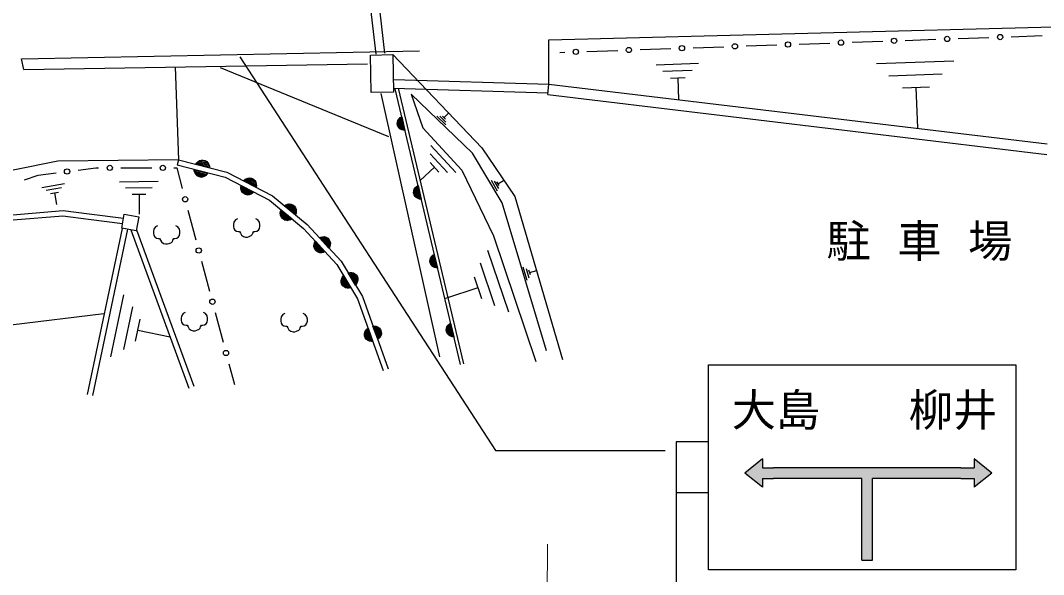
# Model space of a CAD drawing. Units: millimetres, scale not verified. Extents: x 40000 to 680000, y 20000 to 380000.
# Drawn here: x 109046 to 166883, y 250766 to 282112 of the extents above; entities that cross this region are included whole.
import ezdxf
from ezdxf.enums import TextEntityAlignment as Align

# ---------------------------------------------------------------- set-up
doc = ezdxf.new("R2010")
doc.units = ezdxf.units.MM
doc.header["$LTSCALE"] = 1000
for name, color, linetype, lineweight in [('M-BGD', 7, 'Continuous', 25), ('M-STR-HTXT', 7, 'Continuous', 13), ('M-STR-STRC', 7, 'Continuous', 25)]:
    doc.layers.add(name, color=color, linetype=linetype, lineweight=lineweight)
doc.styles.add('ＭＳ ゴシック', font='')
doc.styles.get('ＭＳ ゴシック').set_extended_font_data('MS Gothic')

msp = doc.modelspace()

# ---------------------------------------------------------------- hatches: boundary and pattern name
at = {"layer": 'M-STR-STRC'}
msp.add_hatch(color=256, dxfattribs=at).paths.add_polyline_path([(149994, 256509), (150994, 255709), (150994, 256209), (156611, 256209), (156611, 251587), (157211, 251587), (157211, 256209), (162965, 256209), (162965, 255709), (163965, 256509), (162965, 257309), (162965, 256809), (150994, 256809), (150994, 257309)])

# ---------------------------------------------------------------- linework, layer by layer
at = {"layer": 'M-BGD'}
for p, q in [((129150, 280200), (128098, 289343)), ((129647, 280258), (128594, 289400)), ((138921, 281013), (179328, 282058)), ((162060, 281089), (163799, 281149)), ((165058, 281193), (166797, 281254)), ((138923, 278509), (138921, 281013)), ((144071, 280462), (145810, 280522)), ((147069, 280566), (148808, 280627)), ((150068, 280671), (151807, 280731)), ((153066, 280775), (154805, 280836)), ((156064, 280880), (157803, 280940)), ((159062, 280984), (160801, 281045)), ((109098, 279937), (131612, 280401)), ((109237, 279337), (109098, 279937)), ((128833, 280154), (130092, 280178)), ((128873, 278035), (128833, 280154)), ((130092, 280178), (135135, 274898)), ((130092, 280178), (130132, 278059)), ((139540, 280304), (139814, 280314)), ((141073, 280357), (142812, 280418)), ((109237, 279337), (128659, 279663)), ((117799, 279481), (117974, 274228)), ((129865, 275531), (120359, 279423)), ((144991, 279608), (147377, 279687)), ((157438, 279680), (161813, 279825)), ((147019, 279273), (145370, 279218)), ((145790, 278854), (146630, 278882)), ((146210, 278868), (146251, 277621)), ((161156, 279066), (158133, 278966)), ((130133, 278276), (138863, 278011)), ((130148, 278775), (138923, 278509)), ((133921, 262642), (130227, 278235)), ((134116, 262688), (130422, 278281)), ((138851, 277914), (138923, 278509)), ((138923, 278509), (167093, 275138)), ((158904, 278298), (160443, 278349)), ((159673, 278323), (159749, 276037)), ((130132, 278059), (128873, 278035)), ((129423, 277976), (132726, 263079)), ((134597, 274599), (131128, 277948)), ((131128, 277948), (131786, 276034)), ((138851, 277914), (167064, 274537)), ((130384, 276455), (130452, 276551)), ((130429, 276515), (130563, 275948)), ((130452, 276551), (130516, 276616)), ((130621, 275921), (130470, 276561)), ((130511, 276604), (130677, 275903)), ((130516, 276616), (130599, 276666)), ((130730, 275895), (130555, 276635)), ((130599, 276666), (130783, 275888)), ((133087, 276208), (132586, 276692)), ((132745, 276701), (133091, 276366)), ((133082, 276528), (132906, 276698)), ((132994, 276613), (133247, 276875)), ((130350, 276260), (130357, 276358)), ((130378, 276139), (130350, 276260)), ((130357, 276358), (130384, 276455)), ((130365, 276352), (130434, 276062)), ((130429, 276054), (130378, 276139)), ((130504, 275984), (130392, 276455)), ((130496, 275980), (130429, 276054)), ((130600, 275924), (130496, 275980)), ((130686, 275897), (130600, 275924)), ((130783, 275888), (130686, 275897)), ((131786, 276034), (133999, 273642)), ((132244, 275036), (133663, 273502)), ((135135, 274898), (136990, 272147)), ((111163, 274153), (108632, 273637)), ((117974, 274228), (111163, 274153)), ((117974, 274228), (117899, 273938)), ((117974, 274228), (120721, 273521)), ((119078, 274120), (119175, 274185)), ((119175, 274185), (119272, 274210)), ((119175, 274177), (119644, 274056)), ((119272, 274210), (119371, 274216)), ((119565, 274128), (119277, 274203)), ((119371, 274216), (119491, 274185)), ((119491, 274185), (119574, 274132)), ((133184, 273502), (132203, 274562)), ((136272, 271788), (134597, 274599)), ((112307, 273646), (113308, 273772)), ((113308, 273772), (113465, 273772)), ((114725, 273772), (116465, 273772)), ((117725, 273772), (117882, 273772)), ((117882, 273772), (118192, 272606)), ((117899, 273938), (120613, 273239)), ((118875, 273592), (118869, 273688)), ((118869, 273688), (119643, 273489)), ((119611, 273445), (118875, 273635)), ((118902, 273504), (118875, 273592)), ((118882, 273581), (119580, 273402)), ((118960, 273974), (119014, 274056)), ((119734, 273775), (118960, 273974)), ((118992, 274018), (119728, 273828)), ((119014, 274056), (119078, 274120)), ((119721, 273882), (119023, 274061)), ((119065, 274102), (119702, 273938)), ((119680, 273996), (119116, 274141)), ((119574, 274132), (119648, 274064)), ((119648, 274064), (119701, 273959)), ((119701, 273959), (119728, 273872)), ((119728, 273872), (119734, 273775)), ((132453, 273805), (131651, 273064)), ((132203, 274075), (132702, 273535)), ((133999, 273642), (135794, 269934)), ((109278, 273091), (110056, 273365)), ((110056, 273365), (111057, 273490)), ((114645, 272991), (116834, 273018)), ((119538, 273361), (118901, 273525)), ((118955, 273399), (118902, 273504)), ((118923, 273468), (119487, 273322)), ((119029, 273331), (118955, 273399)), ((119428, 273286), (118959, 273407)), ((119112, 273278), (119029, 273331)), ((119038, 273335), (119326, 273260)), ((119232, 273248), (119112, 273278)), ((119331, 273253), (119232, 273248)), ((119428, 273278), (119331, 273253)), ((119525, 273343), (119428, 273278)), ((119589, 273408), (119525, 273343)), ((119643, 273489), (119589, 273408)), ((120613, 273239), (123134, 271938)), ((120721, 273521), (123301, 272190)), ((121655, 273039), (121726, 273106)), ((122366, 272672), (121655, 273039)), ((121696, 273074), (122371, 272726)), ((121726, 273106), (121803, 273154)), ((122377, 272779), (121737, 273109)), ((121786, 273140), (122371, 272838)), ((121803, 273154), (121912, 273197)), ((122362, 272899), (121845, 273166)), ((121910, 273189), (122340, 272967)), ((121912, 273197), (122012, 273199)), ((122012, 273199), (122110, 273182)), ((122280, 273054), (122015, 273191)), ((122110, 273182), (122220, 273126)), ((122220, 273126), (122290, 273056)), ((122290, 273056), (122346, 272973)), ((136022, 272456), (135666, 273055)), ((135822, 273022), (136069, 272608)), ((136040, 272872), (136352, 273058)), ((110262, 272665), (111535, 272891)), ((111375, 272641), (110495, 272485)), ((116498, 272645), (114985, 272626)), ((121503, 272676), (121518, 272772)), ((121510, 272585), (121503, 272676)), ((121508, 272665), (122148, 272335)), ((121539, 272471), (121510, 272585)), ((122189, 272370), (121513, 272718)), ((122098, 272304), (121514, 272606)), ((121518, 272772), (122229, 272405)), ((121523, 272545), (122040, 272278)), ((121595, 272388), (121539, 272471)), ((121974, 272255), (121544, 272477)), ((122346, 272973), (122375, 272859)), ((122382, 272767), (122366, 272672)), ((122375, 272859), (122382, 272767)), ((131272, 272367), (131279, 272466)), ((131279, 272466), (131306, 272562)), ((131287, 272459), (131356, 272169)), ((131306, 272562), (131374, 272659)), ((131426, 272091), (131314, 272562)), ((131351, 272623), (131485, 272056)), ((131374, 272659), (131438, 272723)), ((131543, 272029), (131392, 272669)), ((131433, 272712), (131599, 272011)), ((131438, 272723), (131521, 272774)), ((131652, 272003), (131477, 272743)), ((131521, 272774), (131705, 271995)), ((136102, 272767), (135977, 272977)), ((110748, 272322), (111196, 272402)), ((110972, 272362), (111090, 271696)), ((115364, 272285), (116134, 272294)), ((115749, 272289), (115763, 271145)), ((121665, 272318), (121595, 272388)), ((121605, 272390), (121870, 272253)), ((121775, 272261), (121665, 272318)), ((121872, 272245), (121775, 272261)), ((121972, 272247), (121872, 272245)), ((122082, 272290), (121972, 272247)), ((122159, 272338), (122082, 272290)), ((122229, 272405), (122159, 272338)), ((123134, 271938), (125050, 270349)), ((123301, 272190), (125257, 270567)), ((131301, 272247), (131272, 272367)), ((131351, 272162), (131301, 272247)), ((131418, 272088), (131351, 272162)), ((131522, 272032), (131418, 272088)), ((131609, 272005), (131522, 272032)), ((131705, 271995), (131609, 272005)), ((136990, 272147), (139682, 262937)), ((108607, 271124), (111451, 271361)), ((111451, 271361), (112935, 271170)), ((118516, 271388), (118963, 269707)), ((123736, 271218), (123749, 271309)), ((123749, 271309), (123784, 271399)), ((123751, 271296), (124306, 270837)), ((124353, 270862), (123768, 271348)), ((123784, 271399), (124400, 270888)), ((123971, 271634), (124055, 271684)), ((124587, 271123), (123971, 271634)), ((124019, 271659), (124603, 271174)), ((124055, 271684), (124140, 271715)), ((124620, 271225), (124066, 271685)), ((124121, 271704), (124627, 271284)), ((124140, 271715), (124256, 271733)), ((124632, 271346), (124184, 271717)), ((124252, 271725), (124625, 271416)), ((124256, 271733), (124354, 271713)), ((124354, 271713), (124446, 271676)), ((124585, 271515), (124355, 271705)), ((124446, 271676), (124541, 271597)), ((124541, 271597), (124595, 271514)), ((124595, 271514), (124632, 271421)), ((124635, 271303), (124623, 271213)), ((124632, 271421), (124635, 271303)), ((138785, 263415), (136272, 271788)), ((108632, 270825), (111444, 271060)), ((111444, 271060), (112897, 270872)), ((112897, 270872), (114820, 270626)), ((112935, 271170), (114872, 270922)), ((114772, 270357), (114913, 271154)), ((114913, 271154), (115736, 271008)), ((115736, 271008), (115596, 270212)), ((121111, 270694), (121084, 270578)), ((121201, 270829), (121111, 270694)), ((121317, 270889), (121201, 270829)), ((122464, 270829), (122348, 270889)), ((122554, 270694), (122464, 270829)), ((122584, 270578), (122554, 270694)), ((123740, 271101), (123736, 271218)), ((123740, 271176), (124188, 270804)), ((123777, 271008), (123740, 271101)), ((124251, 270817), (123744, 271237)), ((124119, 270797), (123746, 271106)), ((123830, 270924), (123777, 271008)), ((123787, 271007), (124016, 270817)), ((123926, 270845), (123830, 270924)), ((124017, 270808), (123926, 270845)), ((124115, 270789), (124017, 270808)), ((124232, 270807), (124115, 270789)), ((124317, 270838), (124232, 270807)), ((124400, 270888), (124317, 270838)), ((124623, 271213), (124587, 271123)), ((112839, 260950), (114812, 270350)), ((113133, 260889), (115107, 270298)), ((115596, 270212), (114772, 270357)), ((115282, 270267), (118570, 261311)), ((115604, 270259), (118851, 261415)), ((116590, 270303), (116564, 270187)), ((116564, 270187), (116564, 270071)), ((116680, 270438), (116590, 270303)), ((116797, 270498), (116680, 270438)), ((117944, 270438), (117828, 270498)), ((118034, 270303), (117944, 270438)), ((118064, 270187), (118034, 270303)), ((118064, 270071), (118064, 270187)), ((121084, 270578), (121084, 270462)), ((121084, 270462), (121111, 270342)), ((121111, 270342), (121171, 270256)), ((121171, 270256), (121257, 270196)), ((121257, 270196), (121377, 270169)), ((121377, 270169), (121433, 270169)), ((121433, 270169), (121482, 270079)), ((122183, 270079), (122232, 270169)), ((122232, 270169), (122292, 270169)), ((122292, 270169), (122408, 270196)), ((122408, 270196), (122494, 270256)), ((122494, 270256), (122554, 270342)), ((122554, 270342), (122584, 270462)), ((122584, 270462), (122584, 270578)), ((125050, 270349), (126931, 268305)), ((125257, 270567), (127172, 268486)), ((116564, 270071), (116591, 269951)), ((116591, 269951), (116651, 269864)), ((116651, 269864), (116737, 269804)), ((116737, 269804), (116857, 269778)), ((116857, 269778), (116913, 269778)), ((116913, 269778), (116962, 269688)), ((116962, 269688), (117022, 269583)), ((117022, 269583), (117138, 269493)), ((117461, 269493), (117577, 269553)), ((117577, 269553), (117633, 269613)), ((117633, 269613), (117663, 269688)), ((117663, 269688), (117712, 269778)), ((117712, 269778), (117772, 269778)), ((117772, 269778), (117888, 269804)), ((117888, 269804), (117974, 269864)), ((117974, 269864), (118034, 269951)), ((118034, 269951), (118064, 270071)), ((121482, 270079), (121542, 269974)), ((121542, 269974), (121658, 269884)), ((121658, 269884), (121774, 269858)), ((121774, 269858), (121887, 269858)), ((121887, 269858), (121981, 269884)), ((121981, 269884), (122097, 269944)), ((122097, 269944), (122153, 270004)), ((122153, 270004), (122183, 270079)), ((125647, 269449), (125672, 269537)), ((125672, 269537), (125719, 269621)), ((125673, 269524), (126161, 268994)), ((126211, 269013), (125696, 269573)), ((125719, 269621), (126261, 269033)), ((125944, 269821), (126033, 269860)), ((126485, 269232), (125944, 269821)), ((125994, 269840), (126509, 269281)), ((126033, 269860), (126122, 269879)), ((126532, 269329), (126044, 269859)), ((126101, 269871), (126547, 269387)), ((126122, 269879), (126239, 269881)), ((126559, 269447), (126165, 269875)), ((126235, 269874), (126562, 269518)), ((126239, 269881), (126334, 269848)), ((126334, 269848), (126420, 269800)), ((126535, 269621), (126334, 269840)), ((126420, 269800), (126504, 269708)), ((126504, 269708), (126545, 269619)), ((126545, 269619), (126570, 269522)), ((126570, 269522), (126558, 269405)), ((135794, 269934), (138187, 262817)), ((117138, 269493), (117254, 269467)), ((117254, 269467), (117367, 269467)), ((117367, 269467), (117461, 269493)), ((125635, 269332), (125647, 269449)), ((125660, 269235), (125635, 269332)), ((125970, 268980), (125643, 269336)), ((125645, 269406), (126040, 268978)), ((126103, 268983), (125658, 269467)), ((125701, 269145), (125660, 269235)), ((125669, 269233), (125871, 269013)), ((125785, 269054), (125701, 269145)), ((125871, 269005), (125785, 269054)), ((125966, 268973), (125871, 269005)), ((126083, 268975), (125966, 268973)), ((126172, 268994), (126083, 268975)), ((126261, 269033), (126172, 268994)), ((126533, 269316), (126485, 269232)), ((126558, 269405), (126533, 269316)), ((135458, 269116), (136631, 265627)), ((119286, 268489), (119733, 266807)), ((127172, 268486), (128379, 266489)), ((132194, 268475), (132202, 268573)), ((132223, 268354), (132194, 268475)), ((132202, 268573), (132228, 268670)), ((132209, 268567), (132278, 268277)), ((132228, 268670), (132296, 268766)), ((132348, 268199), (132236, 268670)), ((132273, 268730), (132407, 268164)), ((132296, 268766), (132360, 268831)), ((132465, 268136), (132314, 268777)), ((132355, 268819), (132521, 268119)), ((132360, 268831), (132443, 268881)), ((132574, 268111), (132399, 268850)), ((132443, 268881), (132627, 268103)), ((135861, 265973), (135050, 268384)), ((126931, 268305), (128107, 266359)), ((127568, 267830), (127664, 267850)), ((127982, 267145), (127568, 267830)), ((127622, 267839), (128015, 267188)), ((127664, 267850), (127754, 267851)), ((128047, 267231), (127675, 267847)), ((127733, 267847), (128073, 267284)), ((127754, 267851), (127870, 267830)), ((128098, 267341), (127797, 267839)), ((127864, 267824), (128114, 267410)), ((127870, 267830), (127957, 267779)), ((132273, 268270), (132223, 268354)), ((132340, 268195), (132273, 268270)), ((132444, 268140), (132340, 268195)), ((132531, 268113), (132444, 268140)), ((132627, 268103), (132531, 268113)), ((137697, 267401), (137468, 268163)), ((137632, 268083), (137790, 267556)), ((137872, 267722), (137792, 267991)), ((137832, 267856), (138230, 267976)), ((127172, 267408), (127207, 267520)), ((127176, 267307), (127172, 267408)), ((127199, 267211), (127176, 267307)), ((127430, 266996), (127179, 267410)), ((127185, 267304), (127339, 267049)), ((127196, 267479), (127497, 266981)), ((127263, 267105), (127199, 267211)), ((127207, 267520), (127248, 267601)), ((127561, 266972), (127221, 267535)), ((127247, 267589), (127619, 266972)), ((127248, 267601), (127312, 267675)), ((127672, 266981), (127279, 267632)), ((127312, 267675), (127725, 266990)), ((128109, 267516), (127955, 267771)), ((127957, 267779), (128031, 267714)), ((128045, 267218), (127982, 267145)), ((128031, 267714), (128095, 267608)), ((128087, 267300), (128045, 267218)), ((128122, 267412), (128087, 267300)), ((128095, 267608), (128118, 267512)), ((128118, 267512), (128122, 267412)), ((134698, 267602), (135111, 266374)), ((127337, 267040), (127263, 267105)), ((127424, 266990), (127337, 267040)), ((127540, 266969), (127424, 266990)), ((127630, 266970), (127540, 266969)), ((127725, 266990), (127630, 266970)), ((134905, 266988), (133081, 266375)), ((114162, 263081), (114898, 266587)), ((128107, 266359), (129554, 262309)), ((128379, 266489), (129836, 262410)), ((108493, 264901), (113759, 265533)), ((115373, 265917), (114865, 263495)), ((118244, 265527), (118154, 265392)), ((118360, 265587), (118244, 265527)), ((119507, 265528), (119391, 265588)), ((119597, 265393), (119507, 265528)), ((120056, 265590), (120503, 263908)), ((123996, 265532), (123880, 265472)), ((125144, 265472), (125027, 265532)), ((115545, 263977), (115804, 265210)), ((118154, 265392), (118127, 265276)), ((118127, 265276), (118127, 265160)), ((118127, 265160), (118154, 265040)), ((118154, 265040), (118214, 264954)), ((118214, 264954), (118300, 264894)), ((119451, 264894), (119537, 264954)), ((119537, 264954), (119597, 265040)), ((119627, 265276), (119597, 265393)), ((119597, 265040), (119627, 265160)), ((119627, 265160), (119627, 265276)), ((123790, 265337), (123764, 265221)), ((123764, 265221), (123764, 265105)), ((123764, 265105), (123790, 264985)), ((123880, 265472), (123790, 265337)), ((123790, 264985), (123850, 264899)), ((123850, 264899), (123936, 264839)), ((125087, 264839), (125174, 264899)), ((125234, 265337), (125144, 265472)), ((125174, 264899), (125234, 264985)), ((125264, 265221), (125234, 265337)), ((125234, 264985), (125264, 265105)), ((125264, 265105), (125264, 265221)), ((133218, 264874), (133282, 264939)), ((133277, 264927), (133443, 264227)), ((133282, 264939), (133365, 264989)), ((133496, 264219), (133321, 264958)), ((133365, 264989), (133549, 264211)), ((115675, 264594), (117507, 264209)), ((118300, 264894), (118420, 264867)), ((118420, 264867), (118476, 264867)), ((118476, 264867), (118525, 264777)), ((118525, 264777), (118585, 264673)), ((118585, 264673), (118701, 264583)), ((118701, 264583), (118817, 264556)), ((118817, 264556), (118930, 264556)), ((118930, 264556), (119024, 264583)), ((119024, 264583), (119140, 264643)), ((119140, 264643), (119196, 264703)), ((119196, 264703), (119226, 264778)), ((119226, 264778), (119275, 264868)), ((119275, 264868), (119335, 264868)), ((119335, 264868), (119451, 264894)), ((123936, 264839), (124056, 264812)), ((124056, 264812), (124112, 264812)), ((124112, 264812), (124161, 264722)), ((124161, 264722), (124221, 264617)), ((124221, 264617), (124338, 264527)), ((124338, 264527), (124454, 264501)), ((124454, 264501), (124566, 264501)), ((124566, 264501), (124660, 264527)), ((124660, 264527), (124776, 264587)), ((124776, 264587), (124833, 264647)), ((124833, 264647), (124863, 264722)), ((124863, 264722), (124911, 264812)), ((124911, 264812), (124971, 264812)), ((124971, 264812), (125087, 264839)), ((128489, 264378), (128505, 264477)), ((128493, 264280), (128489, 264378)), ((128498, 264373), (128598, 264092)), ((128505, 264477), (128562, 264580)), ((128676, 264022), (128513, 264478)), ((128543, 264542), (128739, 263994)), ((128562, 264580), (128619, 264652)), ((128800, 263973), (128578, 264593)), ((128615, 264640), (128857, 263962)), ((128619, 264652), (128695, 264711)), ((128911, 263960), (128655, 264675)), ((128695, 264711), (128965, 263958)), ((128973, 264826), (129070, 264827)), ((129242, 264073), (128973, 264826)), ((129027, 264824), (129282, 264108)), ((129070, 264827), (129159, 264810)), ((129323, 264144), (129081, 264822)), ((129138, 264811), (129359, 264191)), ((129159, 264810), (129268, 264766)), ((129394, 264242), (129198, 264790)), ((129261, 264761), (129424, 264306)), ((129268, 264766), (129343, 264699)), ((129440, 264411), (129340, 264692)), ((129343, 264699), (129403, 264621)), ((129403, 264621), (129445, 264504)), ((129448, 264406), (129433, 264307)), ((129445, 264504), (129448, 264406)), ((133116, 264583), (133124, 264681)), ((133145, 264462), (133116, 264583)), ((133124, 264681), (133150, 264778)), ((133131, 264675), (133200, 264385)), ((133195, 264378), (133145, 264462)), ((133150, 264778), (133218, 264874)), ((133270, 264307), (133158, 264778)), ((133195, 264838), (133330, 264272)), ((133262, 264303), (133195, 264378)), ((133387, 264244), (133236, 264884)), ((128534, 264163), (128493, 264280)), ((128594, 264084), (128534, 264163)), ((128669, 264018), (128594, 264084)), ((128778, 263974), (128669, 264018)), ((128867, 263957), (128778, 263974)), ((128965, 263958), (128867, 263957)), ((129319, 264132), (129242, 264073)), ((129376, 264203), (129319, 264132)), ((129433, 264307), (129376, 264203)), ((133366, 264247), (133262, 264303)), ((133453, 264221), (133366, 264247)), ((133549, 264211), (133453, 264221)), ((120827, 262690), (121137, 261524))]:
    msp.add_line(p, q, dxfattribs=at)
for centre in [(158432, 280962), (161431, 281067), (164429, 281171), (143442, 280440), (146440, 280544), (149438, 280649), (152436, 280753), (155434, 280858), (140443, 280336), (111682, 273568), (114095, 273772), (117095, 273772), (118354, 271997), (119124, 269098), (119895, 266199), (120665, 263299)]:
    msp.add_circle(centre, 149, dxfattribs=at)
at = {"layer": 'M-STR-HTXT'}
msp.add_line((138841, 252476), (138752, 231357), dxfattribs=at)
at = {"layer": 'M-STR-STRC'}
for p, q in [((121453, 280053), (135904, 257791)), ((147946, 251040), (147946, 262623)), ((147946, 262623), (165320, 262623)), ((147946, 251040), (147946, 262623)), ((165320, 262623), (165320, 251040)), ((165320, 262623), (165320, 251040)), ((146123, 258279), (146123, 248995)), ((147946, 258279), (146123, 258279)), ((146123, 258279), (146123, 248995)), ((135904, 257791), (145488, 257792)), ((150994, 257309), (149994, 256509)), ((150994, 257309), (150994, 256809)), ((150994, 256809), (151611, 256809)), ((162211, 256809), (151611, 256809)), ((162211, 256809), (162965, 256809)), ((163965, 256509), (162965, 257309)), ((162965, 257309), (162965, 256809)), ((150994, 255709), (149994, 256509)), ((163965, 256509), (162965, 255709)), ((150994, 256209), (150994, 255709)), ((150994, 256209), (151611, 256209)), ((156611, 256209), (151611, 256209)), ((156611, 251587), (156611, 256209)), ((157211, 251587), (157211, 256209)), ((162211, 256209), (157211, 256209)), ((162211, 256209), (162965, 256209)), ((162965, 256209), (162965, 255709)), ((147946, 255383), (146123, 255383)), ((165320, 251040), (147946, 251040)), ((165320, 251040), (147946, 251040)), ((156611, 251587), (157211, 251587))]:
    msp.add_line(p, q, dxfattribs=at)

# ---------------------------------------------------------------- texts
at = {"layer": 'M-BGD', "insert": (154620, 268507), "char_height": 1833, "attachment_point": 7, "style": 'ＭＳ ゴシック'}
msp.add_mtext('\\T1.6;駐車場', dxfattribs=at)
at = {"layer": 'M-STR-STRC', "style": 'ＭＳ ゴシック'}
msp.add_text('大島\u3000\u3000柳井', height=1833, dxfattribs=at).set_placement((149258, 258612), align=Align.BOTTOM_LEFT)

doc.saveas('drawing.dxf')
